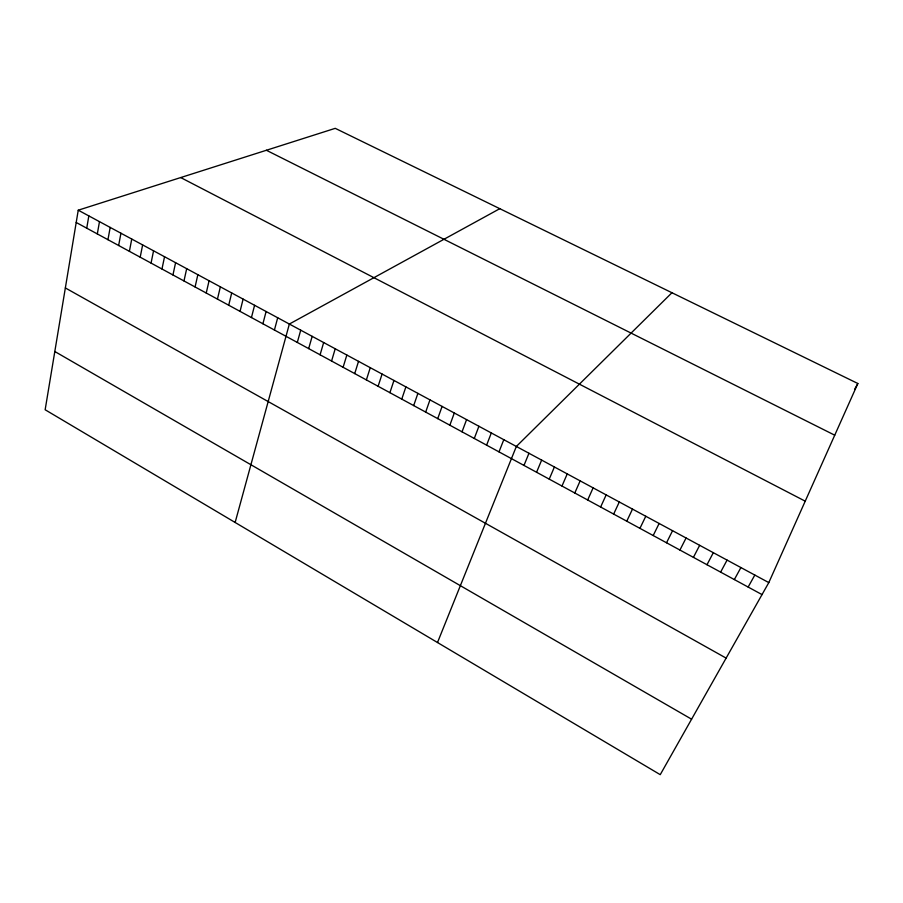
<?xml version="1.0" encoding="UTF-8"?>
<svg xmlns="http://www.w3.org/2000/svg" width="903" height="903" viewBox="0 0 903 903"><rect width="100%" height="100%" fill="white"/><g stroke="black" fill="none" stroke-linecap="round" stroke-linejoin="round"><path stroke-width="1.35" d="M78.245 210.196L45.15 409.759L660.24 774.661L768.803 582.604L857.85 383.504L335.239 128.339L78.245 210.196L768.803 582.604M86.733 228.188L88.833 215.907M97.321 233.922L99.477 221.653M107.954 239.701L110.177 227.421M118.643 245.503L120.934 233.222M129.4 251.327L131.748 239.058M140.202 257.197L142.629 244.916M151.061 263.089L153.555 250.808M161.976 269.015L164.538 256.734M172.958 274.963L175.588 262.694M183.986 280.957L186.684 268.676M195.082 286.973L197.847 274.704M206.234 293.024L209.078 280.754M217.454 299.107L220.355 286.838M228.719 305.225L231.699 292.956M240.051 311.377L243.11 299.107M251.452 317.551L254.578 305.293M262.908 323.771L266.103 311.512M274.422 330.024L277.695 317.754M235.141 522.465L289.355 324.042L499.788 208.683M297.301 342.44L300.733 330.182M308.668 348.603L312.167 336.345M320.091 354.8L323.658 342.542M331.57 361.031L335.216 348.784M343.106 367.284L346.842 355.048M354.721 373.582L358.525 361.347M366.381 379.915L370.264 367.679M378.109 386.281L382.082 374.045M389.904 392.681L393.956 380.456M401.767 399.115L405.887 386.89M413.687 405.582L417.897 393.369M425.674 412.084L429.963 399.871M437.729 418.631L442.098 406.418M449.852 425.2L454.311 412.998M462.031 431.815L466.58 419.624M474.289 438.463L478.917 426.272M486.604 445.145L491.322 432.966M498.998 451.872L503.795 439.693M437.503 642.518L516.347 446.454L671.945 292.741M523.977 465.429L528.966 453.261M536.574 472.258L541.653 460.101M549.238 479.132L554.408 466.986M561.982 486.04L567.242 473.906M574.793 492.993L580.144 480.87M587.672 499.991L593.124 487.868M600.63 507.012L606.173 494.9M613.656 514.089L619.3 501.978M626.761 521.2L632.506 509.1M639.945 528.345L645.78 516.256M653.196 535.535L659.134 523.469M666.527 542.771L672.566 530.704M679.936 550.04L686.077 537.996M693.425 557.365L699.667 545.322M706.981 564.725L713.325 552.692M720.628 572.118L727.073 560.108M734.353 579.568L740.9 567.558M854.577 389.407L857.85 383.504M748.147 587.052L754.818 575.064M266.396 150.27L834.733 435.19M180.702 177.564L805.228 501.176M76.213 222.477L762.03 594.592M65.355 287.944L726.125 658.106M54.812 351.504L691.596 719.194"/></g></svg>
